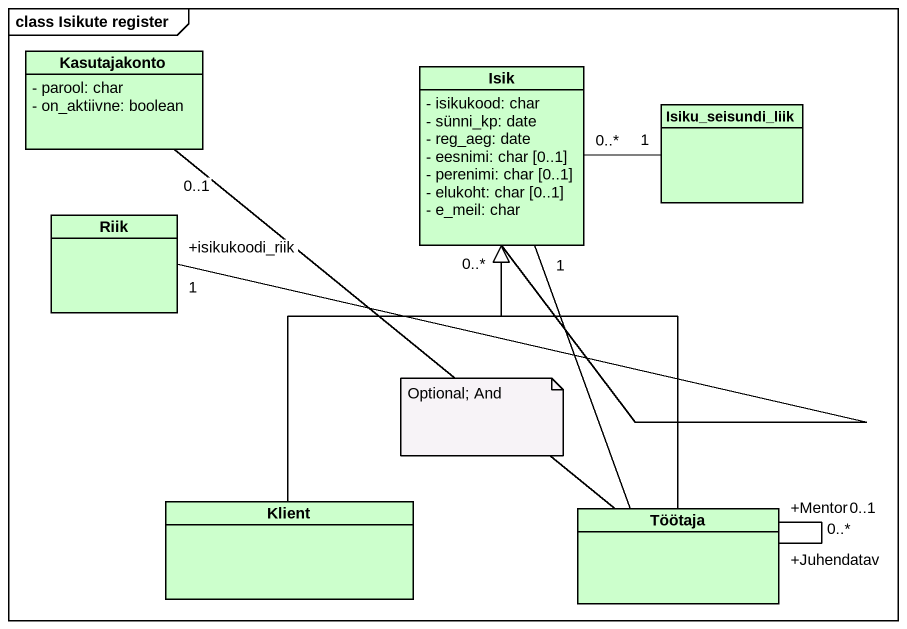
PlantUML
@startuml
mainframe class Isikute register
hide circle
hide empty members
skinparam classAttributeIconSize 0
class Kasutajakonto #CCFFCC {
  - parool: char
  - on_aktiivne: boolean
}
class Isik #CCFFCC {
  - isikukood: char
  - sünni_kp: date
  - reg_aeg: date
  - eesnimi: char [0..1]
  - perenimi: char [0..1]
  - elukoht: char [0..1]
  - e_meil: char
}
class Isiku_seisundi_liik #CCFFCC
class Riik #CCFFCC
class Klient #CCFFCC
class Töötaja #CCFFCC
Isik "1" -left- "0..1" Kasutajakonto
Isiku_seisundi_liik "1" -left- "0..*" Isik
Riik "+isikukoodi_riik\n1" -right- "0..*" Isik
Klient -up-|> Isik
Töötaja -up-|> Isik
Töötaja "+Juhendatav\n0..*" -- "+Mentor\n0..1" Töötaja
note as N1
  Optional; And
end note
@enduml
